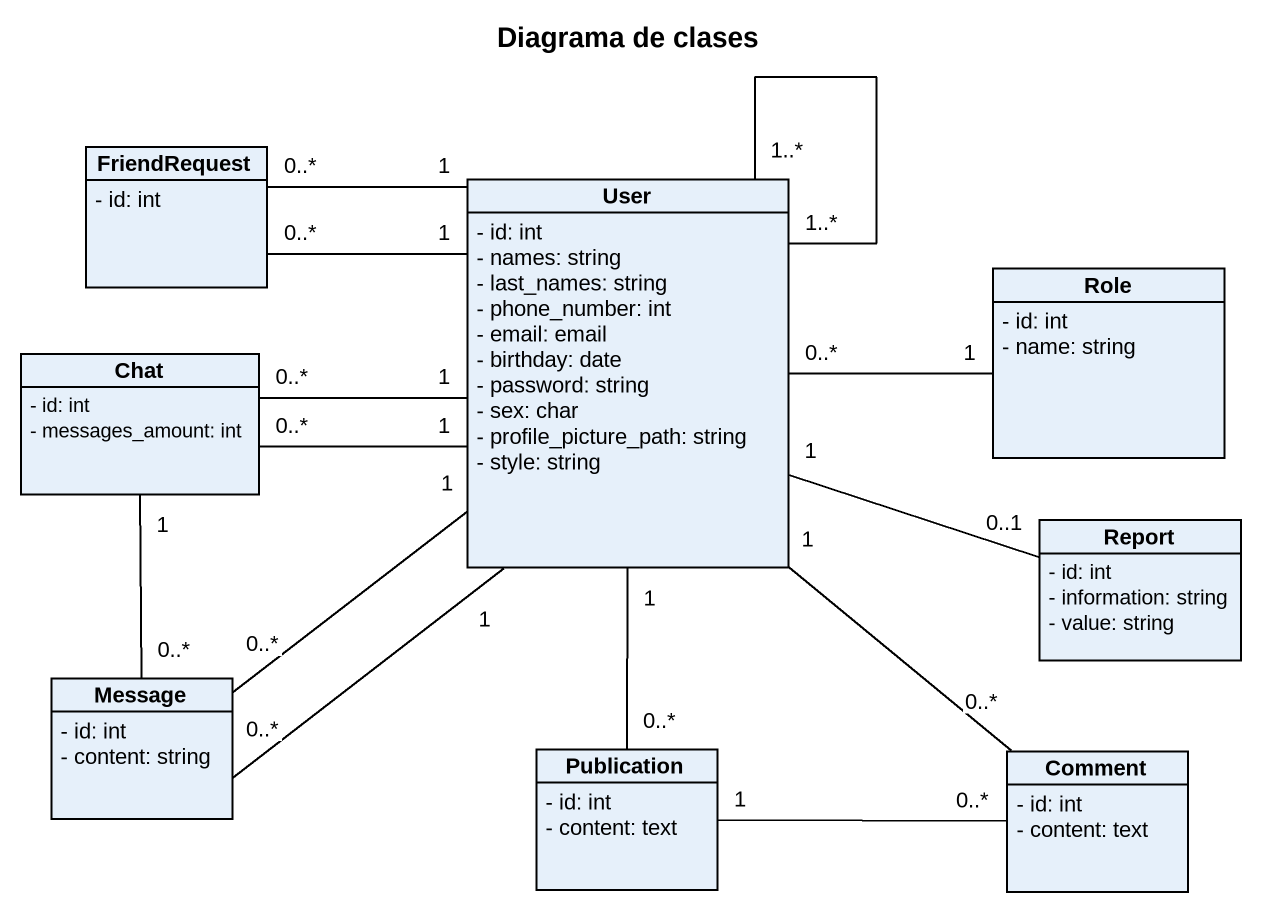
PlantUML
@startuml
title Diagrama de clases
hide circle
hide empty members
skinparam classAttributeIconSize 0
class FriendRequest {
  - id: int
}
class User {
  - id: int
  - names: string
  - last_names: string
  - phone_number: int
  - email: email
  - birthday: date
  - password: string
  - sex: char
  - profile_picture_path: string
  - style: string
}
class Role {
  - id: int
  - name: string
}
class Chat {
  - id: int
  - messages_amount: int
}
class Report {
  - id: int
  - information: string
  - value: string
}
class Message {
  - id: int
  - content: string
}
class Publication {
  - id: int
  - content: text
}
class Comment {
  - id: int
  - content: text
}
FriendRequest "0..*" -right- "1" User
FriendRequest "0..*" -right- "1" User
User "1..*" -- "1..*" User
User "0..*" -right- "1" Role
Chat "0..*" -right- "1" User
Chat "0..*" -right- "1" User
Report "0..1" -left- "1" User
Message "0..*" -up- "1" User
Message "0..*" -up- "1" User
Message "0..*" -up- "1" Chat
Publication "0..*" -up- "1" User
Comment "0..*" -up- "1" User
Comment "0..*" -left- "1" Publication
@enduml
